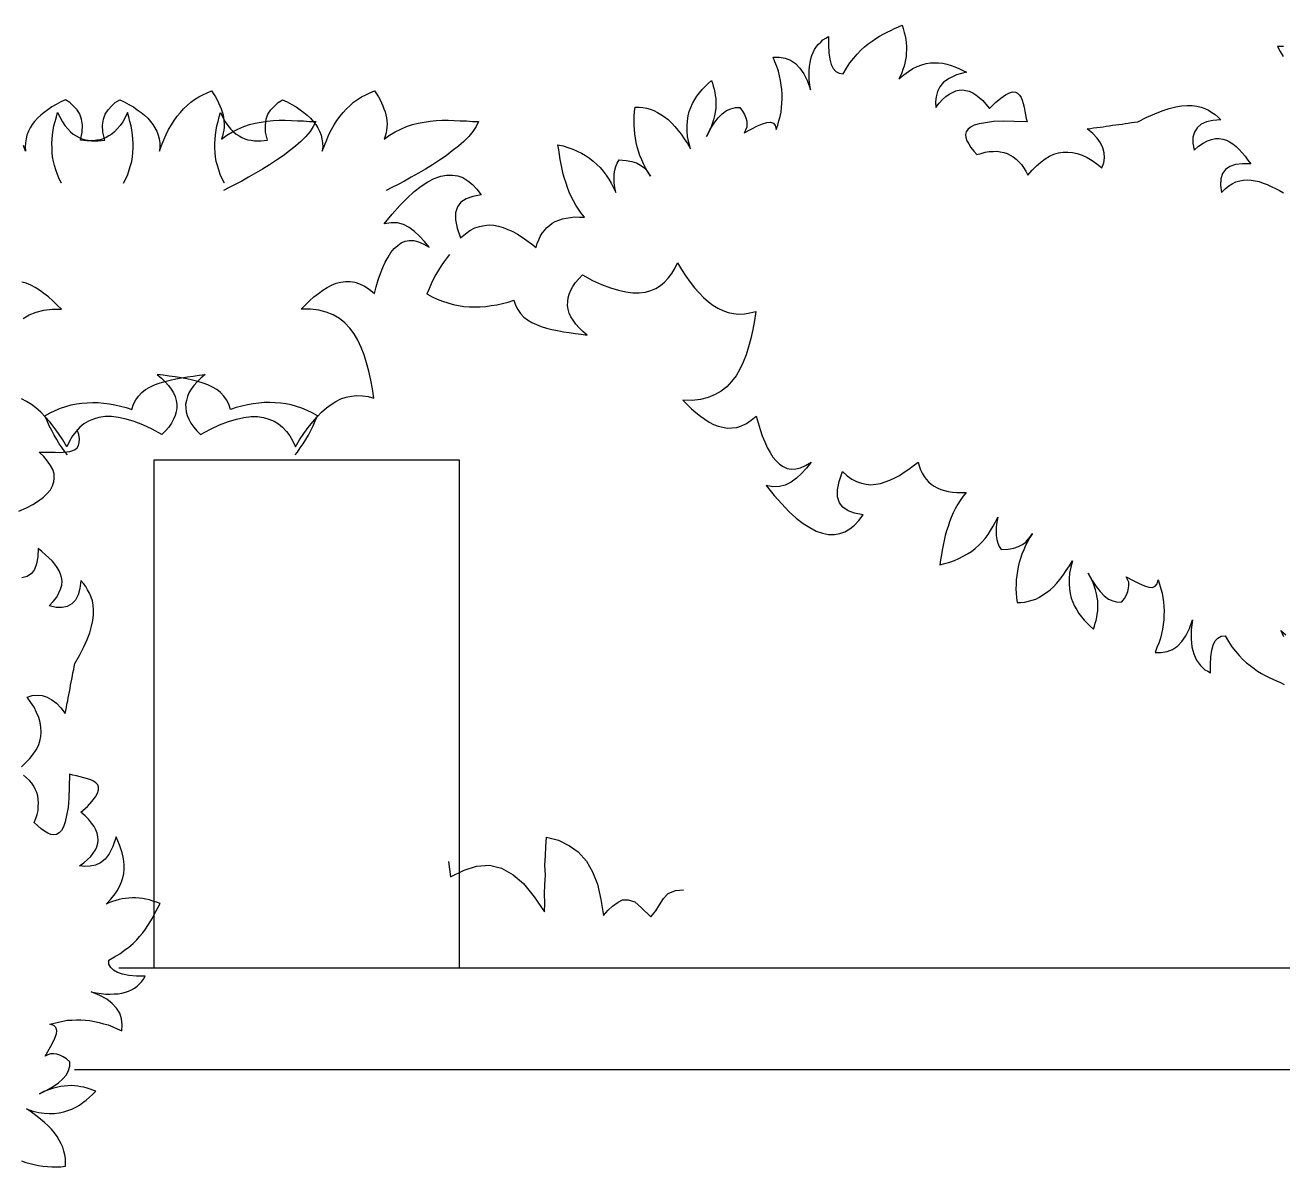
# Model space of a CAD drawing. Extents: x -24232 to 27340, y -23039 to 23489.
# Drawn here: x -14256 to -13637, y -18537 to -17976 of the extents above; entities that cross this region are included whole.
import ezdxf

# ---------------------------------------------------------------- set-up
doc = ezdxf.new("R2010")
doc.units = 0
doc.header["$LTSCALE"] = 10
for name, color, linetype in [('0-PLANTS', 11, 'CONTINUOUS'), ('1', 1, 'CONTINUOUS'), ('3', 3, 'CONTINUOUS')]:
    doc.layers.add(name, color=color, linetype=linetype)

msp = doc.modelspace()

# ---------------------------------------------------------------- linework, layer by layer
at = {"layer": '0-PLANTS', "color": 11}
msp.add_lwpolyline([(-14047.64, -18387.12), (-14046.67, -18394.7), (-14046.67, -18394.7), (-14039.93, -18391.44), (-14033.88, -18389.51), (-14027.58, -18389.06), (-14021.57, -18390.48), (-14015.86, -18393.78), (-14010.76, -18397.93), (-14005.56, -18404.49), (-14000.5, -18411.99), (-14000.5, -18411.99), (-14000.31, -18407.71), (-14000.51, -18402.89), (-14000.32, -18398.61), (-14000.06, -18393.86), (-14000.26, -18389.03), (-13999.99, -18384.28), (-13999.8, -18380), (-13999.54, -18375.25), (-13999.54, -18375.25), (-13993.53, -18376.67), (-13988.21, -18379.42), (-13983.9, -18382.49), (-13979.81, -18386.97), (-13976.8, -18392.23), (-13974.41, -18398.35), (-13972.7, -18405.81), (-13971.53, -18413.66), (-13971.53, -18413.66), (-13969.22, -18411.15), (-13966.99, -18409.1), (-13964.28, -18407.13), (-13962.19, -18406.02), (-13959.31, -18405.99), (-13956.11, -18406.97), (-13952.74, -18409.9), (-13948.18, -18414.44), (-13948.18, -18414.44), (-13945.79, -18411.46), (-13943.88, -18408.41), (-13941.96, -18405.35), (-13939.65, -18402.84), (-13936.08, -18401.48), (-13932.2, -18401.13)], dxfattribs=at)
at = {"layer": '1'}
for p, q in [((-14192.39, -18189.61), (-14042.39, -18189.61)), ((-14192.39, -18439.61), (-14192.39, -18189.61)), ((-14042.39, -18189.61), (-14042.39, -18439.61))]:
    msp.add_line(p, q, dxfattribs=at)
for points in [[(-14235.1, -18187.28), (-14236.25, -18185.88), (-14237.66, -18183.86), (-14239.08, -18181.83), (-14240.38, -18179.66), (-14241.68, -18177.48), (-14242.84, -18175.3), (-14244.02, -18172.97), (-14245.08, -18170.51), (-14246.13, -18168.04), (-14246.13, -18168.04), (-14243.57, -18166.56), (-14241.12, -18165.37), (-14238.51, -18164.3), (-14235.88, -18163.5), (-14233.25, -18162.7), (-14230.6, -18162.17), (-14228.06, -18161.78), (-14225.37, -18161.65), (-14222.67, -18161.52), (-14219.96, -18161.52), (-14217.23, -18161.8), (-14214.48, -18162.2), (-14211.73, -18162.61), (-14208.96, -18163.28), (-14206.18, -18163.96), (-14203.38, -18164.9), (-14203.38, -18164.9), (-14202.55, -18162.38), (-14201.4, -18160.23), (-14200.1, -18158.34), (-14198.52, -18156.56), (-14196.62, -18155.16), (-14194.58, -18153.87), (-14192.25, -18152.83), (-14189.9, -18151.92), (-14187.27, -18151.12), (-14184.63, -18150.45), (-14181.84, -18149.9), (-14179.05, -18149.36), (-14176.11, -18148.93), (-14173.18, -18148.51), (-14170.24, -18148.08), (-14167.3, -18147.66), (-14167.3, -18147.66), (-14169.42, -18149.49), (-14171.28, -18151.3), (-14172.86, -18153.08), (-14174.16, -18154.97), (-14175.35, -18156.71), (-14176.11, -18158.55), (-14176.6, -18160.49), (-14176.96, -18162.29), (-14176.91, -18164.18), (-14176.72, -18166.06), (-14176.14, -18167.89), (-14175.41, -18169.72), (-14174.41, -18171.65), (-14173.01, -18173.54), (-14171.47, -18175.42), (-14169.66, -18177.27), (-14169.66, -18177.27), (-14164.77, -18174.63), (-14160.24, -18172.55), (-14155.93, -18170.91), (-14151.99, -18169.71), (-14148.27, -18168.93), (-14144.8, -18168.45), (-14141.69, -18168.42), (-14138.67, -18168.8), (-14136.02, -18169.62), (-14133.48, -18170.59), (-14131.31, -18172), (-14129.25, -18173.69), (-14127.43, -18175.68), (-14125.72, -18177.94), (-14124.24, -18180.51), (-14122.89, -18183.22), (-14122.89, -18183.22), (-14120.92, -18179.91), (-14118.8, -18176.72), (-14116.65, -18173.8), (-14114.48, -18171.01), (-14112.3, -18168.49), (-14110.08, -18166.24), (-14107.72, -18164.11), (-14105.45, -18162.4), (-14103.02, -18160.94), (-14100.56, -18159.75), (-14097.95, -18158.82), (-14095.43, -18158.3), (-14092.75, -18158.03), (-14090.02, -18158.17), (-14087.27, -18158.57), (-14084.35, -18159.37), (-14084.35, -18159.37), (-14085.07, -18154.84), (-14085.91, -18150.45), (-14086.88, -18146.08), (-14087.97, -18141.99), (-14089.17, -18138.04), (-14090.61, -18134.39), (-14092.31, -18130.91), (-14094.12, -18127.7), (-14096.29, -18124.93), (-14098.71, -18122.33), (-14101.36, -18120.15), (-14104.38, -18118.42), (-14107.77, -18116.99), (-14111.52, -18116.01), (-14115.62, -18115.6), (-14120.22, -18115.65), (-14120.22, -18115.65), (-14118.13, -18113.55), (-14116.03, -18111.45), (-14113.91, -18109.61), (-14111.65, -18107.9), (-14109.5, -18106.33), (-14107.34, -18104.9), (-14105.15, -18103.74), (-14102.94, -18102.84), (-14100.68, -18102.35), (-14098.42, -18101.99), (-14096.11, -18102.03), (-14093.78, -18102.34), (-14091.4, -18103.06), (-14088.98, -18104.31), (-14086.66, -18105.84), (-14084.16, -18107.89), (-14084.16, -18107.89), (-14083.27, -18104.55), (-14082.24, -18101.2), (-14081.19, -18098.12), (-14080, -18095.16), (-14078.77, -18092.46), (-14077.39, -18090.02), (-14075.99, -18087.72), (-14074.42, -18085.8), (-14072.68, -18084.28), (-14070.9, -18083.02), (-14068.96, -18082.15), (-14066.96, -18081.82), (-14064.79, -18081.87), (-14062.43, -18082.45), (-14059.88, -18083.56), (-14057.15, -18085.18), (-14057.15, -18085.18), (-14059.47, -18082.3), (-14061.89, -18079.69), (-14064.42, -18077.37), (-14067.05, -18075.46), (-14069.9, -18073.98), (-14072.82, -18073.19), (-14075.95, -18073.09), (-14079.27, -18073.69), (-14079.27, -18073.69), (-14075.42, -18068.84), (-14071.63, -18064.67), (-14068.07, -18060.94), (-14064.6, -18057.75), (-14061.07, -18055.1), (-14057.89, -18053.03), (-14054.67, -18051.35), (-14051.53, -18050.23), (-14048.6, -18049.67), (-14045.76, -18049.66), (-14043.15, -18050.08), (-14040.63, -18050.91), (-14038.17, -18052.43), (-14035.83, -18054.23), (-14033.7, -18056.59), (-14031.67, -18059.37), (-14031.67, -18059.37), (-14035.78, -18060.19), (-14039.06, -18061.32), (-14041.59, -18063.06), (-14043.27, -18065.26), (-14044.2, -18068.19), (-14044.27, -18071.59), (-14043.46, -18075.7), (-14041.76, -18080.55), (-14041.76, -18080.55), (-14039.39, -18078.55), (-14037.12, -18076.84), (-14034.8, -18075.66), (-14032.44, -18074.89), (-14030.05, -18074.38), (-14027.77, -18074.15), (-14025.45, -18074.33), (-14023.1, -18074.78), (-14020.73, -18075.49), (-14018.48, -18076.35), (-14016.07, -18077.47), (-14013.78, -18078.73), (-14011.46, -18080.26), (-14009.14, -18081.79), (-14006.94, -18083.47), (-14004.6, -18085.27), (-14004.6, -18085.27), (-14004.11, -18083.33), (-14003.35, -18081.49), (-14002.57, -18079.79), (-14001.64, -18078.21), (-14000.55, -18076.88), (-13999.46, -18075.56), (-13998.08, -18074.47), (-13996.7, -18073.39), (-13995.16, -18072.56), (-13993.46, -18071.85), (-13991.63, -18071.26), (-13989.78, -18070.81), (-13987.64, -18070.46), (-13985.5, -18070.25), (-13983.33, -18070.31), (-13980.89, -18070.34), (-13980.89, -18070.34), (-13982.42, -18068.46), (-13983.84, -18066.43), (-13985.12, -18064.52), (-13986.28, -18062.34), (-13987.3, -18060.27), (-13988.33, -18058.07), (-13989.09, -18055.84), (-13989.85, -18053.62), (-13990.61, -18051.39), (-13991.24, -18049.15), (-13991.74, -18046.76), (-13992.25, -18044.38), (-13992.76, -18041.99), (-13993.13, -18039.59), (-13993.5, -18037.19), (-13993.88, -18034.79), (-13993.88, -18034.79), (-13991.38, -18035.35), (-13989.01, -18036.07), (-13986.62, -18036.91), (-13984.49, -18037.92), (-13982.36, -18038.93), (-13980.35, -18040.09), (-13978.33, -18041.38), (-13976.56, -18042.83), (-13974.78, -18044.41), (-13973.13, -18046.01), (-13971.61, -18047.75), (-13970.2, -18049.65), (-13968.91, -18051.68), (-13967.63, -18053.72), (-13966.47, -18055.91), (-13965.42, -18058.25), (-13965.42, -18058.25), (-13965.94, -18055.72), (-13966.17, -18053.44), (-13966.26, -18051.15), (-13966.19, -18049.11), (-13965.84, -18047.18), (-13965.34, -18045.37), (-13964.68, -18043.82), (-13963.75, -18042.24), (-13963.75, -18042.24), (-13960.35, -18042.44), (-13957.59, -18042.98), (-13955.21, -18043.7), (-13953.22, -18044.72), (-13951.61, -18045.91), (-13950.39, -18047.28), (-13949.31, -18048.66), (-13948.34, -18050.19), (-13948.34, -18050.19), (-13949.63, -18048.15), (-13950.78, -18046.1), (-13951.78, -18044.17), (-13952.66, -18042.09), (-13953.55, -18040.01), (-13954.3, -18037.92), (-13954.91, -18035.81), (-13955.39, -18033.69), (-13955.74, -18031.56), (-13956.08, -18029.43), (-13956.29, -18027.28), (-13956.37, -18025.12), (-13956.45, -18022.96), (-13956.39, -18020.79), (-13956.22, -18018.47), (-13955.89, -18016.27), (-13955.89, -18016.27), (-13954, -18016.22), (-13952.08, -18016.44), (-13950.29, -18016.8), (-13948.48, -18017.3), (-13946.65, -18017.93), (-13944.94, -18018.85), (-13943.21, -18019.9), (-13941.47, -18021.08), (-13939.71, -18022.39), (-13938.07, -18023.99), (-13936.41, -18025.72), (-13934.87, -18027.6), (-13933.31, -18029.62), (-13931.73, -18031.9), (-13930.15, -18034.18), (-13928.68, -18036.74), (-13928.68, -18036.74), (-13929.54, -18033.58), (-13930.1, -18030.65), (-13930.36, -18027.97), (-13930.34, -18025.4), (-13930.18, -18022.94), (-13929.87, -18020.61), (-13929.28, -18018.38), (-13928.52, -18016.41), (-13927.64, -18014.43), (-13926.6, -18012.57), (-13925.55, -18010.84), (-13924.22, -18009.22), (-13922.89, -18007.6), (-13921.42, -18006.1), (-13919.94, -18004.6), (-13918.33, -18003.08), (-13918.33, -18003.08), (-13917.92, -18004.53), (-13917.5, -18005.98), (-13917.09, -18007.43), (-13916.66, -18009.01), (-13916.51, -18010.49), (-13916.22, -18012.08), (-13916.2, -18013.71), (-13916.17, -18015.33), (-13916.28, -18016.96), (-13916.51, -18018.75), (-13916.88, -18020.54), (-13917.36, -18022.49), (-13917.98, -18024.45), (-13918.73, -18026.42), (-13919.74, -18028.55), (-13920.88, -18030.69), (-13920.88, -18030.69), (-13918.94, -18027.11), (-13917.07, -18024.08), (-13915.01, -18021.58), (-13913.05, -18019.49), (-13910.91, -18017.92), (-13908.83, -18017.04), (-13906.59, -18016.41), (-13904.41, -18016.47), (-13904.41, -18016.47), (-13903.15, -18018.24), (-13902.18, -18019.91), (-13901.47, -18021.6), (-13901.04, -18023.18), (-13900.9, -18024.65), (-13901.02, -18026.16), (-13901.56, -18027.56), (-13902.24, -18028.85), (-13902.24, -18028.85), (-13898.77, -18027.02), (-13895.8, -18025.5), (-13893.2, -18024.44), (-13891.09, -18023.82), (-13889.35, -18023.65), (-13887.94, -18024.19), (-13887.02, -18025.31), (-13886.55, -18027.3), (-13886.55, -18027.3), (-13885.81, -18025.2), (-13885.22, -18022.97), (-13884.61, -18020.88), (-13884.15, -18018.67), (-13883.96, -18016.48), (-13883.77, -18014.3), (-13883.58, -18012.11), (-13883.67, -18009.82), (-13883.75, -18007.66), (-13884.11, -18005.39), (-13884.47, -18003.12), (-13884.96, -18000.87), (-13885.46, -17998.62), (-13886.23, -17996.26), (-13887.13, -17994.04), (-13888.04, -17991.7), (-13888.04, -17991.7), (-13885.06, -17991.67), (-13882.16, -17992.2), (-13879.5, -17993.15), (-13877.03, -17994.81), (-13874.92, -17997.04), (-13872.88, -17999.81), (-13871.17, -18003.44), (-13869.66, -18007.76), (-13869.66, -18007.76), (-13870.04, -18005.22), (-13870.28, -18002.81), (-13870.37, -18000.51), (-13870.32, -17998.34), (-13870.11, -17996.29), (-13869.9, -17994.37), (-13869.53, -17992.58), (-13869.02, -17990.9), (-13868.36, -17989.35), (-13867.69, -17987.93), (-13866.75, -17986.48), (-13865.78, -17985.3), (-13864.67, -17984.24), (-13863.55, -17983.18), (-13862.15, -17982.37), (-13860.74, -17981.55), (-13860.74, -17981.55), (-13860.86, -17985.76), (-13860.63, -17989.53), (-13860.17, -17992.74), (-13859.52, -17995.24), (-13858.5, -17997.31), (-13857.15, -17998.67), (-13855.57, -17999.59), (-13853.65, -17999.81), (-13853.65, -17999.81), (-13851.89, -17997.06), (-13850.25, -17994.46), (-13848.44, -17992.25), (-13846.75, -17990.19), (-13844.91, -17988.25), (-13843.04, -17986.57), (-13841.28, -17985.18), (-13839.39, -17983.78), (-13837.62, -17982.52), (-13835.7, -17981.38), (-13833.9, -17980.39), (-13831.97, -17979.39), (-13830.16, -17978.53), (-13828.35, -17977.67), (-13826.4, -17976.81), (-13824.59, -17975.95), (-13824.59, -17975.95), (-13824.02, -17977.65), (-13823.56, -17979.5), (-13823.12, -17981.22), (-13822.82, -17982.95), (-13822.64, -17984.69), (-13822.49, -17986.3), (-13822.45, -17988.06), (-13822.56, -17989.7), (-13822.67, -17991.33), (-13822.91, -17992.98), (-13823.29, -17994.64), (-13823.68, -17996.17), (-13824.2, -17997.71), (-13824.71, -17999.39), (-13825.39, -18000.81), (-13826.18, -18002.38), (-13826.18, -18002.38), (-13823.8, -18000.38), (-13821.54, -17998.67), (-13819.37, -17997.24), (-13817.17, -17996.21), (-13814.95, -17995.45), (-13812.84, -17994.83), (-13810.71, -17994.48), (-13808.68, -17994.42), (-13806.65, -17994.49), (-13804.59, -17994.69), (-13802.65, -17995.18), (-13800.56, -17995.78), (-13798.74, -17996.42), (-13796.75, -17997.3), (-13794.77, -17998.19), (-13792.92, -17999.09), (-13792.92, -17999.09), (-13797.8, -18000.39), (-13801.43, -18002.1), (-13804.22, -18004), (-13806.03, -18006.21), (-13807.29, -18008.5), (-13807.85, -18011.13), (-13808.13, -18013.73), (-13808, -18016.43), (-13808, -18016.43), (-13806.44, -18014.38), (-13804.72, -18012.58), (-13803.11, -18011.07), (-13801.46, -18009.96), (-13799.8, -18008.98), (-13798.24, -18008.28), (-13796.51, -18007.98), (-13794.9, -18007.82), (-13793.25, -18008.06), (-13791.59, -18008.44), (-13789.89, -18009.22), (-13788.31, -18010.15), (-13786.69, -18011.48), (-13784.9, -18013.06), (-13783.38, -18014.81), (-13781.68, -18016.94), (-13781.68, -18016.94), (-13778.72, -18013.94), (-13776.09, -18011.78), (-13773.81, -18010.21), (-13771.88, -18009.2), (-13770.3, -18008.77), (-13768.93, -18008.91), (-13767.8, -18009.34), (-13766.89, -18010.33), (-13766.1, -18011.48), (-13765.56, -18012.91), (-13765.13, -18014.49), (-13764.67, -18016.34), (-13764.35, -18018.21), (-13763.9, -18020.06), (-13763.59, -18021.79), (-13763.15, -18023.51), (-13763.15, -18023.51), (-13769.54, -18023.32), (-13774.97, -18023.18), (-13779.69, -18023.38), (-13783.56, -18023.9), (-13786.76, -18024.48), (-13789.26, -18025.14), (-13791.06, -18026.13), (-13792.31, -18027.2), (-13793.14, -18028.36), (-13793.41, -18029.75), (-13793.27, -18031.22), (-13792.71, -18032.79), (-13791.88, -18034.33), (-13790.75, -18036.12), (-13789.36, -18037.88), (-13787.83, -18039.62), (-13787.83, -18039.62), (-13785.73, -18039.01), (-13783.76, -18038.41), (-13781.76, -18038.07), (-13779.87, -18038.02), (-13777.98, -18037.97), (-13776.33, -18038.21), (-13774.53, -18038.58), (-13772.99, -18039.1), (-13771.42, -18039.9), (-13769.99, -18040.7), (-13768.53, -18041.78), (-13767.32, -18043.01), (-13765.96, -18044.5), (-13764.86, -18046.02), (-13763.73, -18047.8), (-13762.73, -18049.74), (-13762.73, -18049.74), (-13760.68, -18047.23), (-13758.58, -18045.13), (-13756.46, -18043.29), (-13754.31, -18041.73), (-13752.14, -18040.43), (-13749.94, -18039.4), (-13747.7, -18038.77), (-13745.43, -18038.41), (-13743.14, -18038.32), (-13740.81, -18038.63), (-13738.46, -18039.08), (-13736.07, -18039.93), (-13733.66, -18041.04), (-13731.22, -18042.43), (-13728.89, -18044.09), (-13726.39, -18046.15), (-13726.39, -18046.15), (-13725.42, -18043.61), (-13725.12, -18041.15), (-13725.22, -18038.72), (-13725.88, -18036.21), (-13727.06, -18033.89), (-13728.65, -18031.47), (-13730.9, -18029.26), (-13733.56, -18026.95), (-13733.56, -18026.95), (-13731.95, -18026.79), (-13730.49, -18026.51), (-13728.88, -18026.35), (-13727.29, -18026.06), (-13725.81, -18025.91), (-13724.22, -18025.62), (-13722.74, -18025.47), (-13721.14, -18025.18), (-13719.54, -18025.02), (-13718.07, -18024.74), (-13716.46, -18024.58), (-13714.87, -18024.29), (-13713.39, -18024.14), (-13711.8, -18023.85), (-13710.32, -18023.71), (-13708.73, -18023.41), (-13708.73, -18023.41), (-13704.34, -18021.22), (-13700.31, -18019.47), (-13696.66, -18018.02), (-13693.26, -18016.87), (-13690.08, -18016.15), (-13687.15, -18015.59), (-13684.46, -18015.46), (-13682.02, -18015.49), (-13679.68, -18015.8), (-13677.61, -18016.28), (-13675.78, -18016.91), (-13673.93, -18017.81), (-13672.34, -18018.87), (-13670.75, -18019.93), (-13669.27, -18021.14), (-13667.92, -18022.5), (-13667.92, -18022.5), (-13671.82, -18022.75), (-13675, -18023.47), (-13677.59, -18024.67), (-13679.59, -18026.36), (-13680.87, -18028.51), (-13681.57, -18031.02), (-13681.68, -18034.01), (-13681.07, -18037.47), (-13681.07, -18037.47), (-13678.82, -18035.49), (-13676.54, -18033.91), (-13674.48, -18032.89), (-13672.52, -18032.16), (-13670.53, -18031.69), (-13668.64, -18031.64), (-13666.85, -18032), (-13665.17, -18032.52), (-13663.6, -18033.31), (-13662.01, -18034.37), (-13660.4, -18035.57), (-13658.9, -18037.04), (-13657.39, -18038.65), (-13655.99, -18040.41), (-13654.59, -18042.3), (-13653.18, -18044.2), (-13653.18, -18044.2), (-13657.26, -18044.06), (-13660.73, -18044.54), (-13663.48, -18045.48), (-13665.64, -18046.92), (-13667.07, -18048.95), (-13667.9, -18051.47), (-13668, -18054.6), (-13667.51, -18058.21), (-13667.51, -18058.21), (-13665.79, -18056.41), (-13664.03, -18055.02), (-13662.25, -18053.89), (-13660.43, -18053.04), (-13658.6, -18052.45), (-13656.73, -18052.13), (-13654.84, -18052.08), (-13652.94, -18052.16), (-13651.01, -18052.51), (-13649.08, -18052.86), (-13647.11, -18053.62), (-13645.14, -18054.37), (-13643.15, -18055.26), (-13641.02, -18056.27), (-13639.02, -18057.29), (-13637.01, -18058.44)], [(-13636.99, -17986.38), (-13639.98, -17986.49), (-13639.98, -17986.49), (-13638.73, -17988.92), (-13637.21, -17991.37)], [(-14237.97, -18053.61), (-14237.97, -18053.61), (-14239.14, -18051.43), (-14240.02, -18049.35), (-14240.78, -18047.12), (-14241.39, -18045.01), (-14242.01, -18042.91), (-14242.37, -18040.64), (-14242.58, -18038.5), (-14242.66, -18036.34), (-14242.73, -18034.18), (-14242.54, -18031.99), (-14242.35, -18029.81), (-14242.03, -18027.61), (-14241.7, -18025.41), (-14241.1, -18023.32), (-14240.51, -18021.09), (-14239.91, -18018.87), (-14239.91, -18018.87), (-14238.72, -18021.32), (-14237.56, -18023.51), (-14236.3, -18025.28), (-14234.92, -18026.91), (-14233.56, -18028.4), (-14232.23, -18029.48), (-14230.78, -18030.42), (-14229.35, -18031.23), (-14227.93, -18031.9), (-14226.4, -18032.29), (-14224.88, -18032.55), (-14223.24, -18032.79), (-14221.6, -18032.9), (-14219.98, -18032.88), (-14218.37, -18032.72), (-14216.76, -18032.56), (-14216.76, -18032.56), (-14217.69, -18028.59), (-14217.77, -18025.08), (-14217.38, -18022.19), (-14216.54, -18019.67), (-14215.12, -18017.64), (-14213.41, -18015.71), (-14211.55, -18014.03), (-14209.39, -18012.6), (-14209.39, -18012.6), (-14207.11, -18013.73), (-14204.82, -18014.99), (-14202.67, -18016.14), (-14200.77, -18017.57), (-14198.88, -18018.88), (-14197.26, -18020.21), (-14195.63, -18021.67), (-14194.25, -18023.29), (-14193.01, -18024.8), (-14192.04, -18026.46), (-14191.2, -18028.14), (-14190.47, -18029.96), (-14190.02, -18031.81), (-14189.69, -18033.81), (-14189.62, -18035.84), (-14189.83, -18037.89), (-14189.83, -18037.89), (-14188.75, -18035.07), (-14187.67, -18032.26), (-14186.57, -18029.71), (-14185.32, -18027.29), (-14183.92, -18024.98), (-14182.65, -18022.83), (-14181.09, -18020.78), (-14179.52, -18018.86), (-14177.93, -18017.08), (-14176.2, -18015.42), (-14174.46, -18013.89), (-14172.56, -18012.49), (-14170.52, -18011.2), (-14168.46, -18010.18), (-14166.39, -18009.17), (-14164.18, -18008.27), (-14164.18, -18008.27), (-14163.23, -18009.67), (-14162.26, -18011.2), (-14161.45, -18012.61), (-14160.75, -18014.16), (-14160.07, -18015.58), (-14159.52, -18017.02), (-14158.96, -18018.59), (-14158.55, -18020.04), (-14158.27, -18021.5), (-14158.12, -18022.98), (-14157.96, -18024.58), (-14158.08, -18026.09), (-14158.21, -18027.59), (-14158.48, -18028.97), (-14158.87, -18030.5), (-14159.39, -18032.04), (-14159.39, -18032.04), (-14156.75, -18030.02), (-14153.93, -18028.38), (-14151.22, -18027.03), (-14148.36, -18025.8), (-14145.48, -18024.84), (-14142.7, -18024.16), (-14139.78, -18023.6), (-14136.84, -18023.18), (-14133.89, -18022.88), (-14130.93, -18022.73), (-14127.95, -18022.7), (-14124.96, -18022.81), (-14121.97, -18022.93), (-14118.98, -18023.04), (-14115.98, -18023.28), (-14112.99, -18023.39), (-14112.99, -18023.39), (-14114.24, -18025.82), (-14115.75, -18028.27), (-14117.82, -18030.64), (-14120.28, -18033.19), (-14122.9, -18035.48), (-14125.92, -18037.81), (-14128.94, -18040.13), (-14132.24, -18042.36), (-14135.67, -18044.59), (-14139.12, -18046.69), (-14142.57, -18048.79), (-14146.05, -18050.63), (-14149.37, -18052.58), (-14152.59, -18054.25), (-14155.56, -18055.76), (-14158.39, -18057.26)], [(-14157.89, -18053.61), (-14157.89, -18053.61), (-14159.06, -18051.43), (-14159.94, -18049.35), (-14160.7, -18047.12), (-14161.31, -18045.01), (-14161.93, -18042.91), (-14162.29, -18040.64), (-14162.5, -18038.5), (-14162.58, -18036.34), (-14162.66, -18034.18), (-14162.47, -18031.99), (-14162.28, -18029.81), (-14161.95, -18027.61), (-14161.63, -18025.41), (-14161.02, -18023.32), (-14160.43, -18021.09), (-14159.83, -18018.87), (-14159.83, -18018.87), (-14158.64, -18021.32), (-14157.48, -18023.51), (-14156.22, -18025.28), (-14154.84, -18026.91), (-14153.48, -18028.4), (-14152.15, -18029.48), (-14150.7, -18030.42), (-14149.27, -18031.23), (-14147.85, -18031.9), (-14146.32, -18032.29), (-14144.81, -18032.55), (-14143.16, -18032.79), (-14141.52, -18032.9), (-14139.9, -18032.88), (-14138.29, -18032.72), (-14136.68, -18032.56), (-14136.68, -18032.56), (-14137.61, -18028.59), (-14137.69, -18025.08), (-14137.3, -18022.19), (-14136.46, -18019.67), (-14135.04, -18017.64), (-14133.33, -18015.71), (-14131.47, -18014.03), (-14129.31, -18012.6), (-14129.31, -18012.6), (-14127.03, -18013.73), (-14124.74, -18014.99), (-14122.59, -18016.14), (-14120.69, -18017.57), (-14118.8, -18018.88), (-14117.18, -18020.21), (-14115.55, -18021.67), (-14114.17, -18023.29), (-14112.94, -18024.8), (-14111.96, -18026.46), (-14111.12, -18028.14), (-14110.39, -18029.96), (-14109.94, -18031.81), (-14109.61, -18033.81), (-14109.54, -18035.84), (-14109.75, -18037.89), (-14109.75, -18037.89), (-14108.67, -18035.07), (-14107.59, -18032.26), (-14106.49, -18029.71), (-14105.24, -18027.29), (-14103.84, -18024.98), (-14102.57, -18022.83), (-14101.01, -18020.78), (-14099.44, -18018.86), (-14097.85, -18017.08), (-14096.12, -18015.42), (-14094.38, -18013.89), (-14092.49, -18012.49), (-14090.45, -18011.2), (-14088.38, -18010.18), (-14086.31, -18009.17), (-14084.1, -18008.27), (-14084.1, -18008.27), (-14083.15, -18009.67), (-14082.19, -18011.2), (-14081.37, -18012.61), (-14080.67, -18014.16), (-14079.99, -18015.58), (-14079.44, -18017.02), (-14078.88, -18018.59), (-14078.47, -18020.04), (-14078.19, -18021.5), (-14078.04, -18022.98), (-14077.88, -18024.58), (-14078.01, -18026.09), (-14078.13, -18027.59), (-14078.4, -18028.97), (-14078.79, -18030.5), (-14079.31, -18032.04), (-14079.31, -18032.04), (-14076.67, -18030.02), (-14073.85, -18028.38), (-14071.14, -18027.03), (-14068.28, -18025.8), (-14065.4, -18024.84), (-14062.62, -18024.16), (-14059.7, -18023.6), (-14056.76, -18023.18), (-14053.81, -18022.88), (-14050.85, -18022.73), (-14047.87, -18022.7), (-14044.88, -18022.81), (-14041.89, -18022.93), (-14038.9, -18023.04), (-14035.9, -18023.28), (-14032.91, -18023.39), (-14032.91, -18023.39), (-14034.16, -18025.82), (-14035.68, -18028.27), (-14037.74, -18030.64), (-14040.2, -18033.19), (-14042.82, -18035.48), (-14045.84, -18037.81), (-14048.86, -18040.13), (-14052.16, -18042.36), (-14055.59, -18044.59), (-14059.04, -18046.69), (-14062.49, -18048.79), (-14065.97, -18050.63), (-14069.3, -18052.58), (-14072.52, -18054.25), (-14075.48, -18055.76), (-14078.31, -18057.26)], [(-14207.5, -18053.61), (-14207.5, -18053.61), (-14206.33, -18051.43), (-14205.45, -18049.35), (-14204.69, -18047.12), (-14204.07, -18045.01), (-14203.46, -18042.91), (-14203.1, -18040.64), (-14202.89, -18038.5), (-14202.81, -18036.34), (-14202.73, -18034.18), (-14202.92, -18031.99), (-14203.11, -18029.81), (-14203.44, -18027.61), (-14203.76, -18025.41), (-14204.37, -18023.32), (-14204.96, -18021.09), (-14205.55, -18018.87), (-14205.55, -18018.87), (-14206.74, -18021.32), (-14207.91, -18023.51), (-14209.17, -18025.28), (-14210.55, -18026.91), (-14211.91, -18028.4), (-14213.24, -18029.48), (-14214.68, -18030.42), (-14216.12, -18031.23), (-14217.54, -18031.9), (-14219.07, -18032.29), (-14220.58, -18032.55), (-14222.23, -18032.79), (-14223.87, -18032.9), (-14225.49, -18032.88), (-14227.1, -18032.72), (-14228.71, -18032.56), (-14228.71, -18032.56), (-14227.77, -18028.59), (-14227.7, -18025.08), (-14228.09, -18022.19), (-14228.93, -18019.67), (-14230.35, -18017.64), (-14232.05, -18015.71), (-14233.92, -18014.03), (-14236.08, -18012.6), (-14236.08, -18012.6), (-14238.36, -18013.73), (-14240.65, -18014.99), (-14242.79, -18016.14), (-14244.7, -18017.57), (-14246.59, -18018.88), (-14248.21, -18020.21), (-14249.84, -18021.67), (-14251.22, -18023.29), (-14252.45, -18024.8), (-14253.43, -18026.46), (-14254.27, -18028.14), (-14254.99, -18029.96), (-14255.45, -18031.81), (-14255.78, -18033.81), (-14255.84, -18035.84), (-14255.64, -18037.89), (-14255.64, -18037.89), (-14256.72, -18035.07)], [(-14047.28, -18088.77), (-14048.42, -18090.16), (-14049.84, -18092.18), (-14051.25, -18094.21), (-14052.55, -18096.38), (-14053.85, -18098.56), (-14055.01, -18100.75), (-14056.19, -18103.07), (-14057.25, -18105.54), (-14058.3, -18108), (-14058.3, -18108), (-14055.74, -18109.48), (-14053.29, -18110.67), (-14050.68, -18111.74), (-14048.05, -18112.54), (-14045.43, -18113.34), (-14042.77, -18113.87), (-14040.23, -18114.26), (-14037.54, -18114.39), (-14034.84, -18114.52), (-14032.14, -18114.52), (-14029.4, -18114.24), (-14026.65, -18113.84), (-14023.9, -18113.43), (-14021.13, -18112.76), (-14018.35, -18112.09), (-14015.55, -18111.14), (-14015.55, -18111.14), (-14014.72, -18113.66), (-14013.58, -18115.81), (-14012.27, -18117.7), (-14010.69, -18119.48), (-14008.8, -18120.88), (-14006.76, -18122.17), (-14004.42, -18123.21), (-14002.07, -18124.12), (-13999.44, -18124.92), (-13996.8, -18125.59), (-13994.01, -18126.14), (-13991.22, -18126.68), (-13988.28, -18127.11), (-13985.35, -18127.53), (-13982.41, -18127.96), (-13979.47, -18128.38), (-13979.47, -18128.38), (-13981.59, -18126.55), (-13983.45, -18124.74), (-13985.03, -18122.96), (-13986.33, -18121.07), (-13987.52, -18119.33), (-13988.28, -18117.49), (-13988.77, -18115.55), (-13989.13, -18113.75), (-13989.08, -18111.86), (-13988.9, -18109.98), (-13988.31, -18108.15), (-13987.59, -18106.32), (-13986.58, -18104.39), (-13985.18, -18102.5), (-13983.64, -18100.62), (-13981.83, -18098.77), (-13981.83, -18098.77), (-13976.94, -18101.42), (-13972.41, -18103.49), (-13968.1, -18105.13), (-13964.16, -18106.33), (-13960.44, -18107.11), (-13956.97, -18107.59), (-13953.86, -18107.62), (-13950.84, -18107.24), (-13948.19, -18106.42), (-13945.66, -18105.45), (-13943.49, -18104.04), (-13941.42, -18102.35), (-13939.6, -18100.36), (-13937.89, -18098.1), (-13936.42, -18095.53), (-13935.06, -18092.82), (-13935.06, -18092.82), (-13933.09, -18096.13), (-13930.97, -18099.32), (-13928.82, -18102.24), (-13926.66, -18105.03), (-13924.47, -18107.55), (-13922.25, -18109.8), (-13919.89, -18111.93), (-13917.62, -18113.64), (-13915.19, -18115.1), (-13912.74, -18116.29), (-13910.12, -18117.22), (-13907.6, -18117.74), (-13904.92, -18118.01), (-13902.19, -18117.87), (-13899.45, -18117.47), (-13896.52, -18116.67), (-13896.52, -18116.67), (-13897.24, -18121.2), (-13898.08, -18125.59), (-13899.06, -18129.96), (-13900.14, -18134.05), (-13901.34, -18138), (-13902.78, -18141.65), (-13904.48, -18145.14), (-13906.29, -18148.34), (-13908.46, -18151.11), (-13910.88, -18153.71), (-13913.53, -18155.89), (-13916.55, -18157.62), (-13919.94, -18159.05), (-13923.69, -18160.03), (-13927.79, -18160.44), (-13932.39, -18160.39), (-13932.39, -18160.39), (-13930.3, -18162.49), (-13928.21, -18164.59), (-13926.08, -18166.43), (-13923.82, -18168.14), (-13921.67, -18169.71), (-13919.51, -18171.14), (-13917.32, -18172.3), (-13915.11, -18173.2), (-13912.85, -18173.69), (-13910.59, -18174.05), (-13908.28, -18174.01), (-13905.95, -18173.7), (-13903.58, -18172.99), (-13901.15, -18171.74), (-13898.83, -18170.2), (-13896.33, -18168.15), (-13896.33, -18168.15), (-13895.44, -18171.49), (-13894.41, -18174.84), (-13893.37, -18177.92), (-13892.17, -18180.88), (-13890.94, -18183.58), (-13889.56, -18186.02), (-13888.16, -18188.32), (-13886.59, -18190.24), (-13884.85, -18191.76), (-13883.08, -18193.02), (-13881.13, -18193.89), (-13879.13, -18194.22), (-13876.96, -18194.17), (-13874.6, -18193.59), (-13872.05, -18192.48), (-13869.32, -18190.86), (-13869.32, -18190.86), (-13871.64, -18193.74), (-13874.06, -18196.35), (-13876.59, -18198.67), (-13879.22, -18200.58), (-13882.07, -18202.06), (-13884.99, -18202.85), (-13888.12, -18202.95), (-13891.44, -18202.35), (-13891.44, -18202.35), (-13887.59, -18207.2), (-13883.8, -18211.37), (-13880.25, -18215.1), (-13876.77, -18218.29), (-13873.24, -18220.94), (-13870.06, -18223.02), (-13866.84, -18224.69), (-13863.7, -18225.81), (-13860.78, -18226.37), (-13857.93, -18226.38), (-13855.32, -18225.96), (-13852.8, -18225.13), (-13850.35, -18223.61), (-13848, -18221.81), (-13845.87, -18219.45), (-13843.84, -18216.67), (-13843.84, -18216.67), (-13847.96, -18215.85), (-13851.23, -18214.72), (-13853.77, -18212.98), (-13855.44, -18210.78), (-13856.37, -18207.85), (-13856.44, -18204.45), (-13855.63, -18200.34), (-13853.93, -18195.49), (-13853.93, -18195.49), (-13851.56, -18197.49), (-13849.29, -18199.2), (-13846.97, -18200.38), (-13844.61, -18201.15), (-13842.22, -18201.66), (-13839.94, -18201.89), (-13837.62, -18201.71), (-13835.27, -18201.26), (-13832.9, -18200.55), (-13830.65, -18199.69), (-13828.24, -18198.57), (-13825.95, -18197.31), (-13823.63, -18195.78), (-13821.31, -18194.25), (-13819.11, -18192.57), (-13816.77, -18190.77), (-13816.77, -18190.77), (-13816.28, -18192.71), (-13815.52, -18194.55), (-13814.74, -18196.25), (-13813.81, -18197.83), (-13812.72, -18199.16), (-13811.63, -18200.48), (-13810.25, -18201.57), (-13808.87, -18202.65), (-13807.33, -18203.48), (-13805.64, -18204.19), (-13803.8, -18204.78), (-13801.95, -18205.23), (-13799.81, -18205.58), (-13797.67, -18205.79), (-13795.5, -18205.73), (-13793.06, -18205.7), (-13793.06, -18205.7), (-13794.6, -18207.58), (-13796.02, -18209.61), (-13797.29, -18211.52), (-13798.45, -18213.7), (-13799.47, -18215.77), (-13800.5, -18217.97), (-13801.26, -18220.2), (-13802.02, -18222.42), (-13802.78, -18224.65), (-13803.41, -18226.89), (-13803.92, -18229.28), (-13804.42, -18231.67), (-13804.93, -18234.05), (-13805.3, -18236.45), (-13805.67, -18238.85), (-13806.05, -18241.25), (-13806.05, -18241.25), (-13803.55, -18240.69), (-13801.18, -18239.98), (-13798.8, -18239.13), (-13796.66, -18238.12), (-13794.53, -18237.11), (-13792.52, -18235.96), (-13790.5, -18234.67), (-13788.73, -18233.22), (-13786.95, -18231.63), (-13785.3, -18230.03), (-13783.78, -18228.29), (-13782.37, -18226.4), (-13781.09, -18224.36), (-13779.8, -18222.32), (-13778.64, -18220.13), (-13777.59, -18217.79), (-13777.59, -18217.79), (-13778.11, -18220.32), (-13778.34, -18222.6), (-13778.43, -18224.89), (-13778.36, -18226.93), (-13778.01, -18228.86), (-13777.51, -18230.67), (-13776.85, -18232.22), (-13775.93, -18233.8), (-13775.93, -18233.8), (-13772.52, -18233.6), (-13769.76, -18233.06), (-13767.39, -18232.34), (-13765.39, -18231.32), (-13763.78, -18230.13), (-13762.56, -18228.76), (-13761.48, -18227.38), (-13760.51, -18225.85), (-13760.51, -18225.85), (-13761.8, -18227.89), (-13762.95, -18229.94), (-13763.95, -18231.87), (-13764.84, -18233.95), (-13765.72, -18236.03), (-13766.47, -18238.12), (-13767.08, -18240.23), (-13767.56, -18242.35), (-13767.91, -18244.48), (-13768.25, -18246.61), (-13768.47, -18248.76), (-13768.54, -18250.92), (-13768.62, -18253.08), (-13768.56, -18255.25), (-13768.39, -18257.57), (-13768.06, -18259.77), (-13768.06, -18259.77), (-13766.17, -18259.82), (-13764.25, -18259.6), (-13762.46, -18259.24), (-13760.65, -18258.74), (-13758.83, -18258.11), (-13757.11, -18257.19), (-13755.38, -18256.14), (-13753.64, -18254.96), (-13751.89, -18253.65), (-13750.24, -18252.05), (-13748.58, -18250.32), (-13747.04, -18248.44), (-13745.48, -18246.42), (-13743.9, -18244.14), (-13742.33, -18241.86), (-13740.85, -18239.3), (-13740.85, -18239.3), (-13741.71, -18242.46), (-13742.27, -18245.39), (-13742.53, -18248.07), (-13742.52, -18250.64), (-13742.35, -18253.1), (-13742.04, -18255.43), (-13741.45, -18257.66), (-13740.69, -18259.63), (-13739.81, -18261.61), (-13738.77, -18263.47), (-13737.72, -18265.2), (-13736.39, -18266.82), (-13735.07, -18268.44), (-13733.59, -18269.94), (-13732.11, -18271.44), (-13730.5, -18272.96), (-13730.5, -18272.96), (-13730.09, -18271.51), (-13729.67, -18270.06), (-13729.26, -18268.61), (-13728.83, -18267.03), (-13728.69, -18265.55), (-13728.39, -18263.96), (-13728.37, -18262.33), (-13728.34, -18260.71), (-13728.45, -18259.08), (-13728.68, -18257.29), (-13729.05, -18255.5), (-13729.53, -18253.55), (-13730.15, -18251.6), (-13730.9, -18249.63), (-13731.91, -18247.49), (-13733.06, -18245.35), (-13733.06, -18245.35), (-13731.11, -18248.93), (-13729.24, -18251.96), (-13727.18, -18254.46), (-13725.22, -18256.55), (-13723.08, -18258.12), (-13721, -18259), (-13718.76, -18259.63), (-13716.58, -18259.57), (-13716.58, -18259.57), (-13715.33, -18257.8), (-13714.35, -18256.14), (-13713.64, -18254.44), (-13713.21, -18252.86), (-13713.07, -18251.39), (-13713.19, -18249.89), (-13713.73, -18248.48), (-13714.41, -18247.19), (-13714.41, -18247.19), (-13710.94, -18249.02), (-13707.97, -18250.54), (-13705.37, -18251.61), (-13703.26, -18252.22), (-13701.52, -18252.39), (-13700.11, -18251.85), (-13699.19, -18250.73), (-13698.72, -18248.74), (-13698.72, -18248.74), (-13697.98, -18250.85), (-13697.39, -18253.07), (-13696.78, -18255.16), (-13696.33, -18257.37), (-13696.14, -18259.56), (-13695.94, -18261.74), (-13695.75, -18263.93), (-13695.85, -18266.22), (-13695.92, -18268.38), (-13696.28, -18270.65), (-13696.64, -18272.92), (-13697.14, -18275.17), (-13697.63, -18277.42), (-13698.4, -18279.78), (-13699.3, -18282), (-13700.21, -18284.34), (-13700.21, -18284.34), (-13697.23, -18284.37), (-13694.34, -18283.84), (-13691.67, -18282.89), (-13689.2, -18281.23), (-13687.09, -18279.01), (-13685.05, -18276.23), (-13683.34, -18272.6), (-13681.83, -18268.28), (-13681.83, -18268.28), (-13682.22, -18270.82), (-13682.45, -18273.23), (-13682.55, -18275.53), (-13682.49, -18277.7), (-13682.29, -18279.75), (-13682.07, -18281.67), (-13681.7, -18283.46), (-13681.19, -18285.14), (-13680.53, -18286.69), (-13679.86, -18288.12), (-13678.92, -18289.56), (-13677.95, -18290.74), (-13676.84, -18291.8), (-13675.73, -18292.86), (-13674.32, -18293.67), (-13672.91, -18294.49), (-13672.91, -18294.49), (-13673.03, -18290.28), (-13672.8, -18286.51), (-13672.35, -18283.31), (-13671.69, -18280.8), (-13670.67, -18278.73), (-13669.32, -18277.37), (-13667.74, -18276.45), (-13665.82, -18276.23), (-13665.82, -18276.23), (-13664.06, -18278.98), (-13662.42, -18281.58), (-13660.61, -18283.79), (-13658.92, -18285.85), (-13657.08, -18287.79), (-13655.21, -18289.47), (-13653.46, -18290.86), (-13651.56, -18292.26), (-13649.79, -18293.52), (-13647.87, -18294.66), (-13646.07, -18295.65), (-13644.14, -18296.65), (-13642.33, -18297.51), (-13640.52, -18298.37), (-13638.57, -18299.23), (-13636.76, -18300.09)], [(-14256.91, -18120.15), (-14253.89, -18118.42), (-14250.5, -18116.99), (-14246.75, -18116.01), (-14242.64, -18115.6), (-14238.04, -18115.65), (-14238.04, -18115.65), (-14240.14, -18113.55), (-14242.23, -18111.45), (-14244.35, -18109.61), (-14246.62, -18107.9), (-14248.77, -18106.33), (-14250.93, -18104.9), (-14253.12, -18103.74), (-14255.33, -18102.84), (-14257.58, -18102.35)], [(-14123.16, -18187.28), (-14122.02, -18185.88), (-14120.6, -18183.86), (-14119.18, -18181.83), (-14117.89, -18179.66), (-14116.59, -18177.48), (-14115.42, -18175.3), (-14114.25, -18172.97), (-14113.19, -18170.51), (-14112.13, -18168.04), (-14112.13, -18168.04), (-14114.7, -18166.56), (-14117.15, -18165.37), (-14119.75, -18164.3), (-14122.38, -18163.5), (-14125.01, -18162.7), (-14127.67, -18162.17), (-14130.2, -18161.78), (-14132.9, -18161.65), (-14135.59, -18161.52), (-14138.3, -18161.52), (-14141.04, -18161.8), (-14143.79, -18162.2), (-14146.53, -18162.61), (-14149.31, -18163.28), (-14152.08, -18163.96), (-14154.89, -18164.9), (-14154.89, -18164.9), (-14155.72, -18162.38), (-14156.86, -18160.23), (-14158.17, -18158.34), (-14159.75, -18156.56), (-14161.64, -18155.16), (-14163.68, -18153.87), (-14166.02, -18152.83), (-14168.36, -18151.92), (-14170.99, -18151.12), (-14173.64, -18150.45), (-14176.43, -18149.9), (-14179.22, -18149.36), (-14182.15, -18148.93), (-14185.09, -18148.51), (-14188.03, -18148.08), (-14190.96, -18147.66), (-14190.96, -18147.66), (-14188.84, -18149.49), (-14186.99, -18151.3), (-14185.41, -18153.08), (-14184.1, -18154.97), (-14182.92, -18156.71), (-14182.16, -18158.55), (-14181.67, -18160.49), (-14181.31, -18162.29), (-14181.36, -18164.18), (-14181.54, -18166.06), (-14182.13, -18167.89), (-14182.85, -18169.72), (-14183.86, -18171.65), (-14185.26, -18173.54), (-14186.8, -18175.42), (-14188.61, -18177.27), (-14188.61, -18177.27), (-14193.49, -18174.63), (-14198.03, -18172.55), (-14202.33, -18170.91), (-14206.28, -18169.71), (-14209.99, -18168.93), (-14213.47, -18168.45), (-14216.58, -18168.42), (-14219.6, -18168.8), (-14222.25, -18169.62), (-14224.78, -18170.59), (-14226.95, -18172), (-14229.02, -18173.69), (-14230.84, -18175.68), (-14232.55, -18177.94), (-14234.02, -18180.51), (-14235.37, -18183.22), (-14235.37, -18183.22), (-14237.35, -18179.91), (-14239.47, -18176.72), (-14241.62, -18173.8), (-14243.78, -18171.01), (-14245.97, -18168.49), (-14248.19, -18166.24), (-14250.55, -18164.11), (-14252.82, -18162.4), (-14255.25, -18160.94), (-14257.7, -18159.75)], [(-14258.93, -18214.92), (-14255.28, -18213.28), (-14252.04, -18211.57), (-14249.32, -18209.79), (-14246.89, -18208.11), (-14244.98, -18206.21), (-14243.49, -18204.39), (-14242.39, -18202.51), (-14241.7, -18200.57), (-14241.56, -18198.68), (-14241.66, -18196.62), (-14242.3, -18194.48), (-14243.36, -18192.42), (-14244.82, -18190.3), (-14246.67, -18188.12), (-14248.93, -18185.88), (-14248.93, -18185.88), (-14247.03, -18185.89), (-14244.99, -18185.91), (-14242.95, -18185.94), (-14241.04, -18185.95), (-14239.02, -18186.11), (-14237.23, -18185.97), (-14235.44, -18185.82), (-14233.91, -18185.64), (-14232.48, -18185.17), (-14231.3, -18184.53), (-14230.36, -18183.71), (-14229.65, -18182.59), (-14229.3, -18181.14), (-14229.18, -18179.39), (-14229.55, -18177.29), (-14230.28, -18174.87), (-14230.28, -18174.87), (-14230.19, -18174.78)], [(-14257.69, -18340.56), (-14255.49, -18338.56), (-14253.56, -18336.53), (-14251.89, -18334.46), (-14250.49, -18332.35), (-14249.36, -18330.21), (-14248.62, -18328), (-14248.15, -18325.75), (-14247.95, -18323.47), (-14248.15, -18321.12), (-14248.49, -18318.76), (-14249.22, -18316.33), (-14250.22, -18313.87), (-14251.48, -18311.37), (-14253.04, -18308.96), (-14254.97, -18306.36), (-14254.97, -18306.36), (-14252.39, -18305.51), (-14249.91, -18305.33), (-14247.49, -18305.55), (-14245.02, -18306.33), (-14242.76, -18307.61), (-14240.42, -18309.32), (-14238.32, -18311.67), (-14236.14, -18314.45), (-14236.14, -18314.45), (-14235.9, -18312.85), (-14235.55, -18311.4), (-14235.32, -18309.8), (-14234.95, -18308.22), (-14234.73, -18306.75), (-14234.36, -18305.17), (-14234.15, -18303.71), (-14233.78, -18302.12), (-14233.54, -18300.53), (-14233.19, -18299.08), (-14232.96, -18297.48), (-14232.59, -18295.9), (-14232.37, -18294.43), (-14232, -18292.85), (-14231.79, -18291.38), (-14231.42, -18289.8), (-14231.42, -18289.8), (-14229.01, -18285.53), (-14227.07, -18281.59), (-14225.46, -18278.01), (-14224.15, -18274.67), (-14223.27, -18271.53), (-14222.58, -18268.63), (-14222.32, -18265.95), (-14222.23, -18263.51), (-14222.43, -18261.16), (-14222.8, -18259.06), (-14223.34, -18257.21), (-14224.16, -18255.32), (-14225.14, -18253.68), (-14226.12, -18252.03), (-14227.26, -18250.51), (-14228.55, -18249.09), (-14228.55, -18249.09), (-14228.99, -18252.98), (-14229.86, -18256.12), (-14231.18, -18258.64), (-14232.96, -18260.56), (-14235.18, -18261.73), (-14237.72, -18262.31), (-14240.71, -18262.28), (-14244.14, -18261.5), (-14244.14, -18261.5), (-14242.05, -18259.36), (-14240.36, -18257.16), (-14239.25, -18255.14), (-14238.42, -18253.22), (-14237.86, -18251.26), (-14237.72, -18249.37), (-14238, -18247.56), (-14238.43, -18245.86), (-14239.14, -18244.26), (-14240.13, -18242.62), (-14241.25, -18240.95), (-14242.65, -18239.38), (-14244.19, -18237.8), (-14245.88, -18236.32), (-14247.7, -18234.83), (-14249.52, -18233.33), (-14249.52, -18233.33), (-14249.58, -18237.41), (-14250.22, -18240.86), (-14251.3, -18243.56), (-14252.83, -18245.65), (-14254.94, -18246.97), (-14257.49, -18247.69)], [(-13636.89, -18276.65), (-13637.56, -18275.23), (-13638.35, -18273.66), (-13638.35, -18273.66), (-13635.97, -18275.66)], [(-14257.65, -18534.4), (-14255.57, -18535.11), (-14253.48, -18535.69), (-14251.37, -18536.14), (-14249.25, -18536.59), (-14247.12, -18536.9), (-14244.97, -18537.09), (-14242.81, -18537.27), (-14240.64, -18537.31), (-14238.32, -18537.25), (-14236.1, -18537.03), (-14236.1, -18537.03), (-14235.96, -18535.14), (-14236.09, -18533.22), (-14236.36, -18531.41), (-14236.78, -18529.57), (-14237.32, -18527.72), (-14238.15, -18525.97), (-14239.12, -18524.19), (-14240.21, -18522.39), (-14241.44, -18520.58), (-14242.96, -18518.86), (-14244.61, -18517.11), (-14246.41, -18515.49), (-14248.35, -18513.84), (-14250.55, -18512.15), (-14252.76, -18510.46), (-14255.25, -18508.87), (-14255.25, -18508.87), (-14252.13, -18509.88), (-14249.23, -18510.58), (-14246.57, -18510.97), (-14243.99, -18511.07), (-14241.54, -18511.03), (-14239.19, -18510.83), (-14236.94, -18510.34), (-14234.94, -18509.69), (-14232.91, -18508.89), (-14231, -18507.95), (-14229.22, -18506.99), (-14227.54, -18505.73), (-14225.86, -18504.48), (-14224.29, -18503.08), (-14222.72, -18501.68), (-14221.13, -18500.14), (-14221.13, -18500.14), (-14222.56, -18499.66), (-14223.99, -18499.18), (-14225.41, -18498.69), (-14226.98, -18498.19), (-14228.44, -18497.97), (-14230.02, -18497.6), (-14231.64, -18497.5), (-14233.26, -18497.4), (-14234.9, -18497.43), (-14236.69, -18497.58), (-14238.5, -18497.85), (-14240.47, -18498.25), (-14242.45, -18498.77), (-14244.46, -18499.43), (-14246.63, -18500.33), (-14248.83, -18501.37), (-14248.83, -18501.37), (-14245.16, -18499.6), (-14242.05, -18497.88), (-14239.45, -18495.94), (-14237.27, -18494.09), (-14235.6, -18492.02), (-14234.62, -18489.98), (-14233.89, -18487.77), (-14233.84, -18485.6), (-14233.84, -18485.6), (-14235.55, -18484.26), (-14237.16, -18483.2), (-14238.82, -18482.41), (-14240.38, -18481.91), (-14241.84, -18481.7), (-14243.35, -18481.75), (-14244.78, -18482.22), (-14246.1, -18482.84), (-14246.1, -18482.84), (-14244.1, -18479.46), (-14242.45, -18476.57), (-14241.26, -18474.02), (-14240.54, -18471.94), (-14240.29, -18470.21), (-14240.76, -18468.78), (-14241.84, -18467.8), (-14243.8, -18467.24), (-14243.8, -18467.24), (-14241.66, -18466.6), (-14239.41, -18466.12), (-14237.3, -18465.61), (-14235.06, -18465.26), (-14232.87, -18465.17), (-14230.68, -18465.09), (-14228.49, -18465), (-14226.2, -18465.2), (-14224.05, -18465.38), (-14221.8, -18465.85), (-14219.56, -18466.32), (-14217.33, -18466.92), (-14215.1, -18467.52), (-14212.78, -18468.41), (-14210.61, -18469.41), (-14208.31, -18470.43), (-14208.31, -18470.43), (-14208.14, -18467.46), (-14208.53, -18464.54), (-14209.36, -18461.83), (-14210.89, -18459.29), (-14213.02, -18457.07), (-14215.69, -18454.9), (-14219.23, -18453.02), (-14223.47, -18451.3), (-14223.47, -18451.3), (-14220.96, -18451.81), (-14218.56, -18452.16), (-14216.27, -18452.36), (-14214.1, -18452.41), (-14212.04, -18452.31), (-14210.12, -18452.18), (-14208.3, -18451.9), (-14206.61, -18451.47), (-14205.02, -18450.89), (-14203.57, -18450.28), (-14202.08, -18449.41), (-14200.86, -18448.5), (-14199.75, -18447.44), (-14198.64, -18446.38), (-14197.75, -18445.01), (-14196.87, -18443.64), (-14196.87, -18443.64), (-14201.08, -18443.57), (-14204.84, -18443.15), (-14208.02, -18442.55), (-14210.49, -18441.77), (-14212.51, -18440.66), (-14213.79, -18439.24), (-14214.65, -18437.62), (-14214.77, -18435.69), (-14214.77, -18435.69), (-14211.94, -18434.07), (-14209.27, -18432.55), (-14206.97, -18430.85), (-14204.83, -18429.26), (-14202.8, -18427.51), (-14201.04, -18425.73), (-14199.57, -18424.04), (-14198.07, -18422.22), (-14196.73, -18420.51), (-14195.5, -18418.64), (-14194.43, -18416.9), (-14193.33, -18415.01), (-14192.39, -18413.25), (-14191.45, -18411.48), (-14190.49, -18409.58), (-14189.55, -18407.81), (-14189.55, -18407.81), (-14191.22, -18407.15), (-14193.05, -18406.61), (-14194.74, -18406.09), (-14196.46, -18405.7), (-14198.19, -18405.44), (-14199.79, -18405.21), (-14201.54, -18405.09), (-14203.18, -18405.12), (-14204.82, -18405.15), (-14206.48, -18405.31), (-14208.16, -18405.61), (-14209.7, -18405.93), (-14211.27, -18406.38), (-14212.97, -18406.81), (-14214.42, -18407.41), (-14216.02, -18408.13), (-14216.02, -18408.13), (-14213.92, -18405.85), (-14212.1, -18403.67), (-14210.56, -18401.58), (-14209.43, -18399.43), (-14208.56, -18397.24), (-14207.85, -18395.17), (-14207.4, -18393.05), (-14207.24, -18391.03), (-14207.21, -18389), (-14207.31, -18386.94), (-14207.71, -18384.97), (-14208.21, -18382.85), (-14208.76, -18381), (-14209.55, -18378.98), (-14210.34, -18376.96), (-14211.15, -18375.07), (-14211.15, -18375.07), (-14212.68, -18379.88), (-14214.56, -18383.42), (-14216.59, -18386.11), (-14218.89, -18387.82), (-14221.24, -18388.97), (-14223.89, -18389.4), (-14226.5, -18389.56), (-14229.18, -18389.3), (-14229.18, -18389.3), (-14227.06, -18387.84), (-14225.19, -18386.21), (-14223.6, -18384.67), (-14222.41, -18383.08), (-14221.36, -18381.46), (-14220.59, -18379.94), (-14220.2, -18378.23), (-14219.96, -18376.63), (-14220.13, -18374.97), (-14220.42, -18373.29), (-14221.12, -18371.55), (-14221.97, -18369.93), (-14223.22, -18368.25), (-14224.72, -18366.39), (-14226.39, -18364.78), (-14228.44, -18362.98), (-14228.44, -18362.98), (-14225.3, -18360.18), (-14223.02, -18357.65), (-14221.34, -18355.45), (-14220.24, -18353.57), (-14219.74, -18352.01), (-14219.81, -18350.63), (-14220.19, -18349.49), (-14221.13, -18348.53), (-14222.24, -18347.69), (-14223.64, -18347.07), (-14225.2, -18346.57), (-14227.03, -18346.03), (-14228.88, -18345.62), (-14230.71, -18345.08), (-14232.42, -18344.69), (-14234.11, -18344.17), (-14234.11, -18344.17), (-14234.24, -18350.55), (-14234.36, -18355.98), (-14234.78, -18360.69), (-14235.48, -18364.53), (-14236.22, -18367.69), (-14236.99, -18370.17), (-14238.07, -18371.92), (-14239.2, -18373.11), (-14240.4, -18373.89), (-14241.79, -18374.09), (-14243.26, -18373.88), (-14244.8, -18373.24), (-14246.3, -18372.34), (-14248.03, -18371.13), (-14249.72, -18369.66), (-14251.39, -18368.05), (-14251.39, -18368.05), (-14250.68, -18365.97), (-14249.98, -18364.03), (-14249.55, -18362.05), (-14249.41, -18360.17), (-14249.27, -18358.28), (-14249.43, -18356.62), (-14249.71, -18354.81), (-14250.16, -18353.24), (-14250.88, -18351.64), (-14251.62, -18350.17), (-14252.62, -18348.66), (-14253.8, -18347.4), (-14255.22, -18345.96), (-14256.68, -18344.79)]]:
    msp.add_lwpolyline(points, dxfattribs=at)
at = {"layer": '3'}
for p, q in [((-12960.8, -18439.61), (-14209.88, -18439.61)), ((-12940.95, -18489.61), (-14231.66, -18489.61))]:
    msp.add_line(p, q, dxfattribs=at)

doc.saveas('drawing.dxf')
